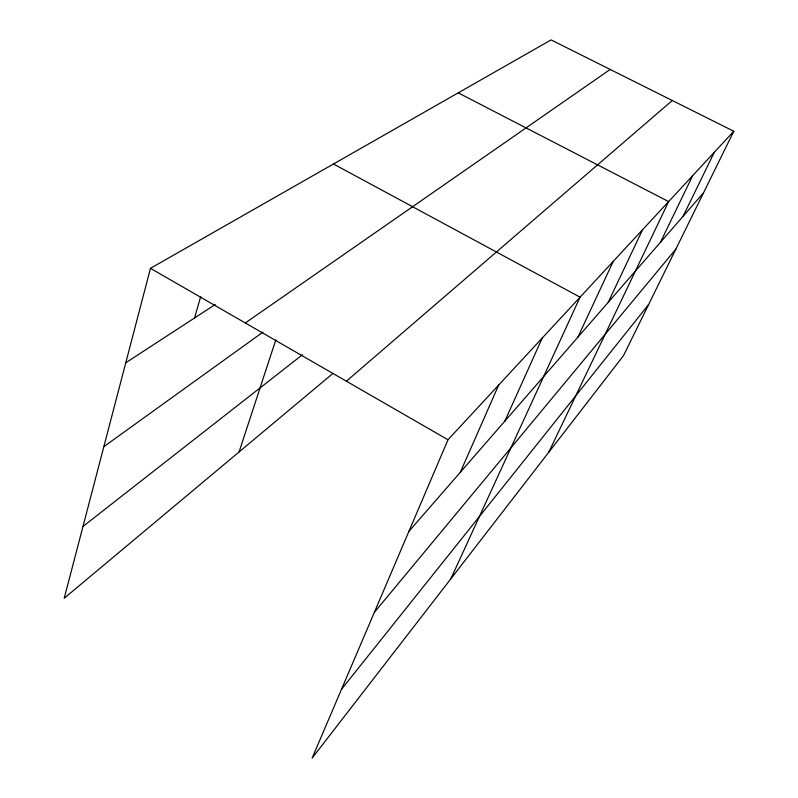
<?xml version="1.0" encoding="UTF-8"?>
<svg xmlns="http://www.w3.org/2000/svg" width="798" height="798" viewBox="0 0 798 798"><rect width="100%" height="100%" fill="white"/><g stroke="black" fill="none" stroke-linecap="round" stroke-linejoin="round"><path stroke-width="1.2" d="M733.791 131.251L447.997 439.758L312.148 758.1L623.497 355.639L733.791 131.251L551.099 39.9L150.473 268.327L64.209 598.261L333.175 373.235M194.552 317.993L200.727 296.517M239.071 451.967L275.809 339.878M460.336 472.266L498.68 385.035M504.825 421.144L542.241 338.023M450.8 578.869L580.066 297.185L333.464 163.989M577.882 337.185L613.233 261.385M608.246 302.292L642.54 229.744M548.735 452.286L668.634 201.585L458.222 92.857M660.465 242.273L692.674 175.63M683.078 216.298L714.28 152.308M341.524 689.253L648.644 304.477M374.312 612.425L675.826 249.166M408.885 531.398L703.557 192.767M346.392 381.215L672.285 100.498M82.982 526.471L302.492 354.711M103.85 446.651L263.001 332.088M245.295 322.971L610.181 69.446M125.775 362.781L215.191 304.547M150.473 268.327L447.997 439.758"/></g></svg>
